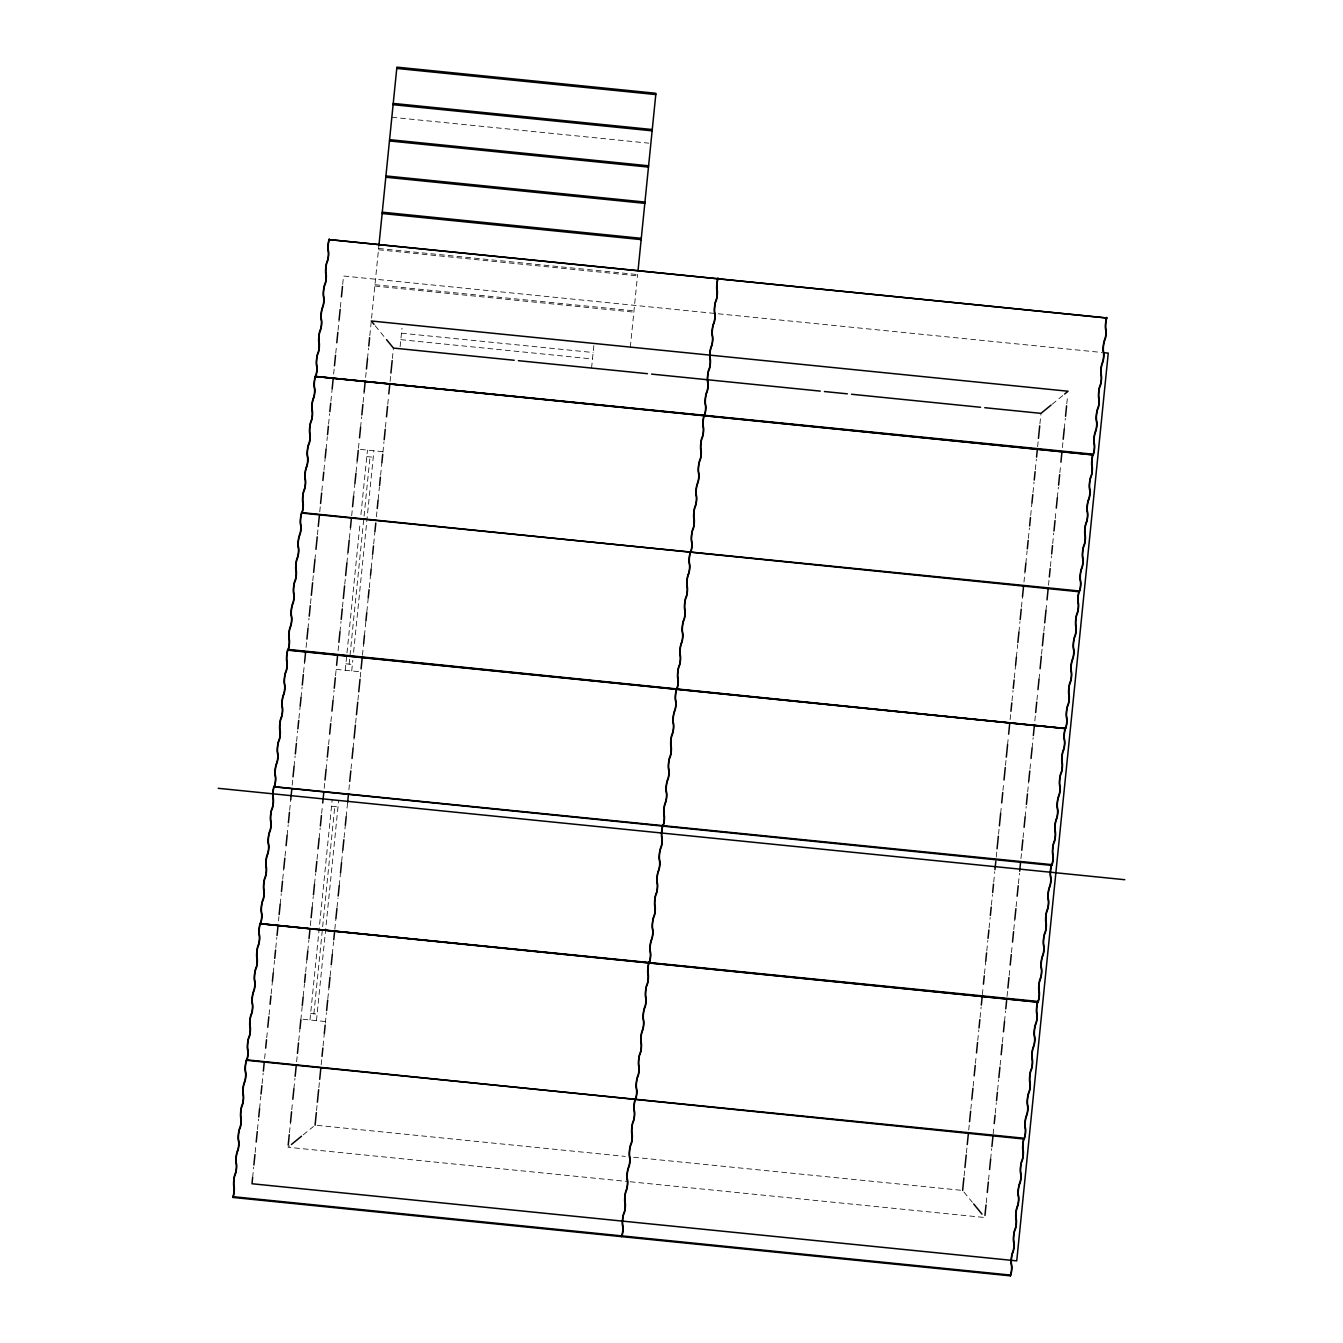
<?xml version="1.0" encoding="UTF-8"?>
<svg xmlns="http://www.w3.org/2000/svg" width="1343" height="1343" viewBox="0 0 1343 1343"><rect width="100%" height="100%" fill="white"/><g stroke="black" fill="none" stroke-linecap="round" stroke-linejoin="round"><path stroke-width="0.75" stroke-dasharray="5 3.75" d="M252.635 1177.492L253.693 1167.067M255.153 1152.462L256.009 1144.118M257.47 1129.497L258.527 1119.072M259.585 1108.63L260.844 1096.123M262.103 1083.6L263.161 1073.158M264.621 1058.553L265.478 1050.209M266.737 1037.686L267.576 1029.342M269.053 1014.737L269.893 1006.377M271.152 993.87L272.411 981.347M273.25 973.004L274.509 960.48M275.785 947.957L276.826 937.515M278.521 920.828L278.941 916.648M280.2 904.124L281.258 893.699M282.718 879.094L283.776 868.652M285.035 856.129L285.874 847.786M287.133 835.262L288.191 824.837M289.668 810.232L290.726 799.79M292.186 785.185L292.824 778.923M294.083 766.4L295.141 755.975M296.602 741.37L297.659 730.928M298.918 718.404L300.194 705.881M301.033 697.537L302.074 687.112M303.552 672.49L304.609 662.065M306.07 647.46L306.708 641.199M307.967 628.675L309.024 618.25M310.502 603.628L311.341 595.285M312.801 580.68L313.439 574.418M314.917 559.813L315.756 551.469M317.435 534.766L318.274 526.422M319.752 511.817L320.389 505.556M321.85 490.95L322.706 482.607M323.965 470.084L325.224 457.56M326.064 449.217L327.323 436.693M328.582 424.17L329.639 413.745M330.898 401.221L332.174 388.698M333.635 374.093L334.273 367.831M335.75 353.226L336.589 344.866M338.05 330.26L339.108 319.835M340.367 307.312L341.206 298.969M342.683 284.363L343.523 276.003L1102.015 352.487M289.467 1132.653L290.524 1122.228M291.784 1109.704L292.623 1101.361M293.882 1088.837L294.94 1078.412M296.618 1061.709L297.458 1053.365M298.717 1040.842L299.993 1028.335M300.832 1019.975L302.175 1006.578M303.216 996.204L304.475 983.731M305.667 971.996L306.926 959.473M307.765 951.129L308.873 940.117M310.351 925.579L310.972 919.351M312.18 907.314L313.272 896.503M314.531 884.047L315.571 873.655M317.032 859.319L317.888 850.807M319.13 838.452L320.188 827.959M321.648 813.422L322.488 805.061M324.183 788.375L324.805 782.113M326.064 769.589L327.121 759.164M328.599 744.559L329.438 736.216M330.915 721.611L331.755 713.267M333.014 700.744L334.071 690.302M335.532 675.697L336.371 667.353M338.067 650.683L338.906 642.323M339.947 631.982L341.004 621.456M342.465 607.053L343.321 598.508M344.765 584.205L345.42 577.641M346.897 563.036L347.904 553.064M349.365 538.509L350.422 528.135M351.681 515.662L352.37 508.779M353.629 496.255L354.821 484.521M356.063 472.048L357.204 460.783M358.463 448.277L359.303 439.916M360.579 427.41L361.62 416.968M363.097 402.363L364.154 391.938M365.615 377.333L366.253 371.071M367.512 358.547L368.57 348.122M369.829 335.599L378.844 246.155M309.981 1019.958L332.191 799.79M345.235 670.291L360.109 522.813M360.931 514.621L367.445 450.123M313.876 1013.814L334.776 806.589M349.13 664.13L370.03 456.922M316.461 1020.613L338.654 800.445M351.715 670.946L352.789 660.32M353.595 652.245L373.908 450.778M316.545 1110.56L317.384 1102.217M318.862 1087.645L319.5 1081.384M321.178 1064.714L321.8 1058.469M323.059 1045.979L324.318 1033.472M325.375 1023.064L326.416 1012.639M327.826 998.688L328.884 988.297M330.126 975.841L331.049 966.809M332.309 954.302L333.568 941.812M334.827 929.306L335.784 919.754M337.043 907.297L337.983 898.064M339.242 885.557L340.4 874.058M341.659 861.602L342.801 850.153M344.06 837.646L345.336 825.139M346.175 816.813L347.719 801.368M348.895 789.734L349.734 781.391M350.993 768.901L351.832 760.558M353.091 748.068L354.149 737.643M355.626 723.071L356.248 716.809M357.926 700.156L358.564 693.895M360.243 677.241L361.082 668.898M362.459 655.233L363.6 643.901M364.44 635.575L365.816 622.01M366.857 611.619L368.116 599.163M369.275 587.646L370.534 575.157M371.256 568.005L372.515 555.532M373.69 543.898L374.949 531.408M376.409 516.82L377.114 509.836M378.172 499.462L379.414 486.989M380.623 475.153L381.882 462.664M382.923 452.238L383.98 441.83M385.441 427.242L386.28 418.915M387.758 404.327L388.597 396M390.074 381.412L390.695 375.167M392.374 358.497L393.432 348.072M400.113 346.679L401.977 328.229M591.575 368.049L594.059 343.455M630.32 347.098L637.656 274.341M964.106 1175.847L964.945 1167.503M966.406 1152.932L967.044 1146.67M968.723 1130.017L969.344 1123.755M970.821 1109.184L971.879 1098.759M973.138 1086.269L973.977 1077.925M975.438 1063.354L976.277 1055.01M977.754 1040.422L978.812 1030.014M980.071 1017.507L981.112 1007.099M982.371 994.592L983.21 986.266M984.469 973.759L985.728 961.269M986.786 950.844L987.844 940.436M989.103 927.929L990.144 917.521M991.403 905.014L992.46 894.606M993.719 882.099L994.76 871.691M996.237 857.103L997.077 848.776M998.554 834.188L999.175 827.943M1000.653 813.354L1001.492 805.028M1002.952 790.439L1003.792 782.113M1005.487 765.443L1006.108 759.181M1007.586 744.61L1008.425 736.266M1010.104 719.613L1010.725 713.351M1011.984 700.861L1013.042 690.436M1014.301 677.946L1015.56 665.44M1016.399 657.113L1017.658 644.606M1018.917 632.117L1019.975 621.691M1021.435 607.103L1022.493 596.695M1023.97 582.107L1025.011 571.698M1025.851 563.355L1027.11 550.865M1028.369 538.358L1029.426 527.95M1030.685 515.443L1031.944 502.954M1033.002 492.528L1034.043 482.12M1035.302 469.614L1036.36 459.205M1037.619 446.699L1038.24 440.454M1039.918 423.784L1040.976 413.359M986.232 1202.908L987.071 1194.565M988.549 1179.96L989.388 1171.616M990.647 1159.093L991.705 1148.651M993.165 1134.046L994.005 1125.703M995.281 1113.179L996.321 1102.754M997.597 1090.231L998.638 1079.806M1000.115 1065.2L1000.955 1056.857M1002.432 1042.235L1003.271 1033.892M1004.53 1021.385L1005.588 1010.943M1007.049 996.338L1007.905 987.995M1009.164 975.471L1010.003 967.128M1011.48 952.523L1012.32 944.179M1013.78 929.574L1014.838 919.132M1016.097 906.626L1016.936 898.266M1018.414 883.66L1019.471 873.235M1020.949 858.63L1021.788 850.287M1023.047 837.763L1023.886 829.42M1025.145 816.897L1026.203 806.471M1027.68 791.85L1028.721 781.425M1029.98 768.901L1030.836 760.558M1032.095 748.034L1033.136 737.609M1034.832 720.922L1035.671 712.562M1036.93 700.056L1037.77 691.695M1039.029 679.189L1039.868 670.845M1041.564 654.142L1042.185 647.88M1043.864 631.193L1044.501 624.931M1045.979 610.326L1046.818 601.983M1048.497 585.296L1049.135 579.034M1050.394 566.511L1051.451 556.069M1052.711 543.562L1053.751 533.121M1055.229 518.516L1056.068 510.172M1057.344 497.649L1058.385 487.224M1059.862 472.618L1060.701 464.275M1062.38 447.572L1063.018 441.31M1064.277 428.803L1065.335 418.361M1066.795 403.756L1067.651 395.413M1052.123 404.26L1063.287 395.144M289.685 1145.881L287.99 1147.258L628.037 1181.555M303.233 1134.818L313.49 1126.441M391.837 117.261L648.787 143.164M378.608 248.472L637.64 274.576M378.491 249.764L637.505 275.869M374.966 284.733L633.98 310.837M374.831 286.025L633.846 312.13M401.473 333.182L593.153 352.521M400.818 339.661L592.498 358.984M360.428 449.418L382.973 451.684M366.79 456.586L373.27 457.241M345.89 663.811L352.37 664.466M336.17 669.368L360.78 671.853M331.536 806.27L338 806.925M310.636 1013.478L317.116 1014.133M302.964 1019.253L325.526 1021.536M317.166 1125.35L625.318 1156.424M633.644 1157.263L960.547 1190.217M630.119 1181.756L984.755 1217.513M375.201 325.761L384.316 336.925M963.938 1192.013L972.315 1202.27"/><path stroke-width="1.5" d="M252.635 1177.492L251.997 1183.754L1016.735 1260.859L1108.26 353.108L1104.097 352.689M253.894 1164.985L254.952 1154.544M256.211 1142.02L257.268 1131.595M258.729 1116.99L259.585 1108.63M261.046 1094.025L261.885 1085.681M263.362 1071.076L264.202 1062.733M265.679 1048.128L266.518 1039.767M267.777 1027.244L268.835 1016.819M270.094 1004.295L270.933 995.952M272.411 981.347L273.25 973.004M274.727 958.382L275.567 950.038M277.044 935.433L277.883 927.09M279.143 914.566L280.2 904.124M281.459 891.618L282.517 881.176M283.776 868.652L284.834 858.227M286.093 845.704L287.133 835.262M288.409 822.739L289.45 812.314M290.726 799.79L291.767 789.365M293.026 776.842L294.083 766.4M295.342 753.876L296.4 743.451M297.877 728.846L298.717 720.486M300.194 705.881L301.033 697.537M302.293 685.014L303.333 674.589M304.609 662.065L305.65 651.624M306.926 639.117L307.967 628.675M309.226 616.152L310.283 605.727M311.341 595.285L312.6 582.761M313.658 572.336L314.917 559.813M315.958 549.371L317.233 536.864M318.274 526.422L319.332 515.997M320.591 503.474L321.648 493.032M322.908 480.509L323.747 472.165M325.224 457.56L326.064 449.217M327.541 434.612L328.38 426.251M329.858 411.646L330.697 403.303M332.174 388.698L333.215 378.256M334.474 365.749L335.532 355.307M336.791 342.784L337.848 332.359M339.108 319.835L340.165 309.394M341.424 296.87L342.482 286.445M288.208 1145.176L289.249 1134.751M290.524 1122.228L291.565 1111.786M292.824 1099.279L293.882 1088.837M295.141 1076.314L296.199 1065.889M297.458 1053.365L298.515 1042.94M299.993 1028.335L300.832 1019.975M302.293 1005.37L303.132 997.026M304.609 982.421L305.449 974.078M306.926 959.473L307.765 951.129M309.024 938.606L309.88 930.263M311.14 917.739L312.18 907.314M313.456 894.791L314.497 884.365M315.756 871.842L316.814 861.4M318.073 848.894L319.13 838.452M320.389 825.928L321.447 815.503M322.706 802.98L323.764 792.555M325.023 780.031L326.064 769.589M327.339 757.083L328.38 746.641M329.639 734.134L330.697 723.692M331.956 711.169L333.014 700.744M334.273 688.22L335.33 677.795M336.589 665.272L337.647 654.83M338.906 642.323L339.964 631.881M341.223 619.358L342.264 608.933M343.321 598.508L344.58 585.984M345.638 575.543L346.897 563.036M347.955 552.594L349.214 540.071M350.473 527.564L351.312 519.204M352.571 506.697L353.629 496.255M354.888 483.732L355.945 473.307M357.204 460.783L358.262 450.358M359.521 437.835L360.579 427.41M361.838 414.886L362.879 404.444M364.154 391.938L365.195 381.496M366.471 368.972L367.512 358.547M368.771 346.024L369.61 337.681M378.894 245.735L396.89 67.15L655.921 93.271L638.076 270.178M315.085 1125.132L316.344 1112.642M317.384 1102.217L318.644 1089.727M319.701 1079.302L320.759 1068.894M322.018 1056.387L322.857 1048.06M324.318 1033.472L325.157 1025.145M326.634 1010.557L327.675 1000.132M328.951 987.642L329.992 977.217M331.251 964.727L332.309 954.302M333.769 939.731L334.608 931.387M335.868 918.897L336.925 908.472M338.184 895.982L339.242 885.557M340.501 873.068L341.542 862.642M342.801 850.153L343.858 839.728M345.336 825.139L346.175 816.813M347.636 802.224L348.475 793.898M349.734 781.391L350.792 770.983M352.051 758.476L353.091 748.068M354.149 737.643L355.408 725.153M356.466 714.728L357.725 702.238M358.766 691.813L360.025 679.323M361.082 668.898L362.123 658.49M363.6 643.901L364.44 635.575M365.917 620.986L366.757 612.66M368.217 598.071L369.056 589.728M370.534 575.157L371.155 568.912M372.632 554.323L373.472 545.98M374.949 531.408L375.788 523.065M377.249 508.493L378.088 500.15M379.565 485.578L380.405 477.235M381.882 462.664L382.721 454.32M384.182 439.749L385.24 429.324M386.499 416.817L387.539 406.409M388.798 393.902L389.856 383.494M390.914 373.069L392.173 360.579M962.629 1190.418L963.888 1177.929M964.945 1167.503L966.205 1155.014M967.245 1144.589L968.303 1134.18M969.562 1121.674L970.62 1111.265M971.879 1098.759L972.92 1088.35M974.179 1075.844L975.236 1065.435M976.495 1052.929L977.536 1042.521M979.013 1027.932L979.853 1019.589M981.33 1005.017L982.169 996.674M983.429 984.184L984.268 975.841M985.728 961.269L986.568 952.926M988.045 938.354L988.884 930.011M990.362 915.439L991.201 907.096M992.662 892.524L993.501 884.181M994.978 869.609L995.818 861.266M997.077 848.776L998.336 836.269M999.393 825.861L1000.653 813.354M1001.693 802.929L1002.751 792.521M1004.01 780.014L1005.269 767.524M1006.327 757.099L1007.586 744.61M1008.627 734.185L1009.684 723.776M1010.943 711.27L1011.783 702.943M1013.243 688.355L1014.099 680.028M1015.56 665.44L1016.399 657.113M1017.876 642.525L1018.917 632.117M1020.176 619.61L1021.234 609.202M1022.493 596.695L1023.551 586.27M1025.011 571.698L1025.851 563.355M1027.328 548.783L1028.167 540.44M1029.628 525.868L1030.467 517.525M1031.944 502.954L1032.784 494.61M1034.261 480.039L1035.1 471.695M1036.561 457.107L1037.4 448.78M1038.458 438.372L1039.717 425.865M984.973 1215.432L986.014 1204.99M987.273 1192.466L988.33 1182.041M989.59 1169.518L990.647 1159.093M991.906 1146.569L992.964 1136.144M994.223 1123.621L995.062 1115.278M996.54 1100.672L997.379 1092.312M998.856 1077.707L999.897 1067.282M1001.173 1054.759L1002.214 1044.334M1003.473 1031.81L1004.53 1021.385M1005.789 1008.862L1006.629 1000.518M1007.905 987.995L1008.946 977.553M1010.205 965.046L1011.262 954.604M1012.521 942.081L1013.579 931.656M1014.838 919.132L1015.896 908.707M1017.155 896.184L1018.212 885.759M1019.673 871.154L1020.512 862.794M1021.788 850.287L1022.829 839.845M1024.105 827.322L1025.145 816.897M1026.405 804.373L1027.462 793.948M1028.721 781.425L1029.779 771M1031.038 758.476L1032.095 748.034M1033.355 735.528L1034.412 725.086M1035.671 712.562L1036.712 702.137M1037.988 689.614L1039.029 679.189M1040.086 668.747L1041.345 656.223M1042.403 645.798L1043.662 633.275M1044.72 622.85L1045.979 610.326M1047.02 599.901L1048.077 589.459M1049.336 576.936L1050.176 568.593M1051.653 553.987L1052.492 545.644M1053.97 531.039L1055.027 520.614M1056.286 508.09L1057.344 497.649M1058.603 485.142L1059.644 474.7M1060.92 462.177L1061.96 451.752M1063.22 439.228L1064.277 428.803M1065.536 416.28L1066.594 405.838M329.136 238.953L328.985 239.407A7.504 1.326 -84.2 0 0 328.028 251.023L328.296 252.182A4.885 0.873 -84.2 0 1 327.474 260.341L326.97 261.432A7.504 1.326 -84.2 0 0 325.711 273.938L325.98 275.097A4.885 0.873 -84.2 0 1 325.157 283.255L324.67 284.347A7.504 1.326 -84.2 0 0 323.411 296.87L323.68 298.028A4.885 0.873 -84.2 0 1 322.857 306.187L322.354 307.278A7.504 1.326 -84.2 0 0 321.095 319.785L321.363 320.943A4.885 0.873 -84.2 0 1 320.541 329.102L320.037 330.193A7.504 1.326 -84.2 0 0 318.778 342.717L319.046 343.875A4.885 0.873 -84.2 0 1 318.224 352.034L317.737 353.125A7.504 1.326 -84.2 0 0 316.478 365.632L316.747 366.79A4.885 0.873 -84.2 0 1 315.924 374.949L315.689 376.594L1093.202 454.992A6.195 1.091 -84.2 0 0 1094.461 449.334A6.195 1.091 -84.2 0 0 1094.36 443.526A6.195 1.091 -84.2 0 1 1094.243 437.734A6.195 1.091 -84.2 0 1 1095.519 432.077A6.195 1.091 -84.2 0 0 1096.778 426.402A6.195 1.091 -84.2 0 0 1096.677 420.611A6.195 1.091 -84.2 0 1 1096.56 414.802A6.195 1.091 -84.2 0 1 1097.819 409.145A6.195 1.091 -84.2 0 0 1099.094 403.488A6.195 1.091 -84.2 0 0 1098.977 397.679A6.195 1.091 -84.2 0 1 1098.876 391.887A6.195 1.091 -84.2 0 1 1100.135 386.23A6.195 1.091 -84.2 0 0 1101.394 380.556A6.195 1.091 -84.2 0 0 1101.294 374.764A6.195 1.091 -84.2 0 1 1101.176 368.956A6.195 1.091 -84.2 0 1 1102.452 363.298A6.195 1.091 -84.2 0 0 1103.711 357.641A6.195 1.091 -84.2 0 0 1103.61 351.832A6.195 1.091 -84.2 0 1 1103.493 346.041A6.195 1.091 -84.2 0 1 1104.752 340.383A6.195 1.091 -84.2 0 0 1106.028 334.709A6.195 1.091 -84.2 0 0 1105.91 328.917A6.195 1.091 -84.2 0 1 1105.742 323.73A6.195 1.091 -84.2 0 1 1106.817 317.989L329.304 239.608A6.195 1.091 -84.2 0 0 328.229 245.333A6.195 1.091 -84.2 0 0 328.397 250.52A6.195 1.091 -84.2 0 1 328.515 256.328A6.195 1.091 -84.2 0 1 327.239 261.986A6.195 1.091 -84.2 0 0 325.98 267.643A6.195 1.091 -84.2 0 0 326.08 273.452A6.195 1.091 -84.2 0 1 326.198 279.243A6.195 1.091 -84.2 0 1 324.939 284.901A6.195 1.091 -84.2 0 0 323.663 290.575A6.195 1.091 -84.2 0 0 323.781 296.367A6.195 1.091 -84.2 0 1 323.881 302.175A6.195 1.091 -84.2 0 1 322.622 307.832A6.195 1.091 -84.2 0 0 321.363 313.49A6.195 1.091 -84.2 0 0 321.464 319.298A6.195 1.091 -84.2 0 1 321.581 325.09A6.195 1.091 -84.2 0 1 320.305 330.747A6.195 1.091 -84.2 0 0 319.046 336.421A6.195 1.091 -84.2 0 0 319.147 342.213A6.195 1.091 -84.2 0 1 319.265 348.022A6.195 1.091 -84.2 0 1 318.006 353.679A6.195 1.091 -84.2 0 0 316.73 359.336A6.195 1.091 -84.2 0 0 316.847 365.145A6.195 1.091 -84.2 0 1 316.948 370.937A6.195 1.091 -84.2 0 1 315.689 376.594M315.353 375.771L315.202 376.225A7.504 1.326 -84.2 0 0 314.228 387.825L314.497 388.983A4.885 0.873 -84.2 0 1 313.674 397.142L313.188 398.233A7.504 1.326 -84.2 0 0 311.929 410.757L312.197 411.915A4.885 0.873 -84.2 0 1 311.375 420.074L310.871 421.165A7.504 1.326 -84.2 0 0 309.612 433.671L309.88 434.83A4.885 0.873 -84.2 0 1 309.058 442.989L308.554 444.08A7.504 1.326 -84.2 0 0 307.295 456.603L307.564 457.762A4.885 0.873 -84.2 0 1 306.741 465.92L306.254 467.011A7.504 1.326 -84.2 0 0 304.995 479.518L305.264 480.676A4.885 0.873 -84.2 0 1 304.441 488.835L303.938 489.926A7.504 1.326 -84.2 0 0 302.679 502.45L302.947 503.608A4.885 0.873 -84.2 0 1 302.125 511.767L301.89 513.412A6.195 1.091 -84.2 0 0 303.165 507.755A6.195 1.091 -84.2 0 0 303.048 501.946A6.195 1.091 -84.2 0 1 302.93 496.155A6.195 1.091 -84.2 0 1 304.206 490.48A6.195 1.091 -84.2 0 0 305.465 484.823A6.195 1.091 -84.2 0 0 305.365 479.031A6.195 1.091 -84.2 0 1 305.247 473.223A6.195 1.091 -84.2 0 1 306.523 467.565A6.195 1.091 -84.2 0 0 307.782 461.908A6.195 1.091 -84.2 0 0 307.665 456.1A6.195 1.091 -84.2 0 1 307.564 450.308A6.195 1.091 -84.2 0 1 308.823 444.634A6.195 1.091 -84.2 0 0 310.099 438.976A6.195 1.091 -84.2 0 0 309.981 433.185A6.195 1.091 -84.2 0 1 309.88 427.376A6.195 1.091 -84.2 0 1 311.14 421.719A6.195 1.091 -84.2 0 0 312.399 416.061A6.195 1.091 -84.2 0 0 312.298 410.253A6.195 1.091 -84.2 0 1 312.18 404.461A6.195 1.091 -84.2 0 1 313.456 398.787A6.195 1.091 -84.2 0 0 314.715 393.13A6.195 1.091 -84.2 0 0 314.598 387.338A6.195 1.091 -84.2 0 1 314.447 382.151A6.195 1.091 -84.2 0 1 315.504 376.409L1093.051 454.186L1093.437 453.346A4.885 0.873 -84.2 0 0 1094.26 445.188L1093.991 444.029A7.504 1.326 -84.2 0 1 1095.25 431.506L1095.754 430.415A4.885 0.873 -84.2 0 0 1096.576 422.273L1096.291 421.098A7.504 1.326 -84.2 0 1 1097.567 408.591L1098.054 407.5A4.885 0.873 -84.2 0 0 1098.876 399.341L1098.608 398.183A7.504 1.326 -84.2 0 1 1099.867 385.659L1100.37 384.568A4.885 0.873 -84.2 0 0 1101.193 376.426L1100.924 375.251A7.504 1.326 -84.2 0 1 1102.183 362.744L1102.687 361.653A4.885 0.873 -84.2 0 0 1103.51 353.494L1103.224 352.336A7.504 1.326 -84.2 0 1 1104.5 339.813L1104.987 338.721A4.885 0.873 -84.2 0 0 1105.809 330.579L1105.541 329.404A7.504 1.326 -84.2 0 1 1106.514 317.804L1106.649 317.351M301.554 512.573L1079.403 591.81A6.195 1.091 -84.2 0 0 1080.679 586.136A6.195 1.091 -84.2 0 0 1080.561 580.344A6.195 1.091 -84.2 0 1 1080.46 574.535A6.195 1.091 -84.2 0 1 1081.719 568.878A6.195 1.091 -84.2 0 0 1082.978 563.221A6.195 1.091 -84.2 0 0 1082.878 557.412A6.195 1.091 -84.2 0 1 1082.76 551.62A6.195 1.091 -84.2 0 1 1084.036 545.963A6.195 1.091 -84.2 0 0 1085.295 540.289A6.195 1.091 -84.2 0 0 1085.194 534.497A6.195 1.091 -84.2 0 1 1085.077 528.689A6.195 1.091 -84.2 0 1 1086.336 523.031A6.195 1.091 -84.2 0 0 1087.612 517.374A6.195 1.091 -84.2 0 0 1087.494 511.565A6.195 1.091 -84.2 0 1 1087.394 505.774A6.195 1.091 -84.2 0 1 1088.653 500.116A6.195 1.091 -84.2 0 0 1089.912 494.442A6.195 1.091 -84.2 0 0 1089.811 488.651A6.195 1.091 -84.2 0 1 1089.693 482.842A6.195 1.091 -84.2 0 1 1090.969 477.185A6.195 1.091 -84.2 0 0 1092.228 471.527A6.195 1.091 -84.2 0 0 1092.128 465.719A6.195 1.091 -84.2 0 1 1091.96 460.531A6.195 1.091 -84.2 0 1 1093.034 454.807L1092.715 454.606A7.504 1.326 -84.2 0 0 1091.741 466.222L1092.027 467.381A4.885 0.873 -84.2 0 1 1091.204 475.54L1090.701 476.631A7.504 1.326 -84.2 0 0 1089.442 489.137L1089.71 490.313A4.885 0.873 -84.2 0 1 1088.888 498.454L1088.384 499.546A7.504 1.326 -84.2 0 0 1087.125 512.069L1087.394 513.227A4.885 0.873 -84.2 0 1 1086.571 521.386L1086.084 522.477A7.504 1.326 -84.2 0 0 1084.808 534.984L1085.094 536.159A4.885 0.873 -84.2 0 1 1084.271 544.301L1083.767 545.392A7.504 1.326 -84.2 0 0 1082.508 557.916L1082.777 559.074A4.885 0.873 -84.2 0 1 1081.954 567.233L1081.451 568.324A7.504 1.326 -84.2 0 0 1080.192 580.831L1080.46 582.006A4.885 0.873 -84.2 0 1 1079.638 590.148L1079.252 590.987L301.403 513.026A7.504 1.326 -84.2 0 0 300.446 524.643L300.714 525.801A4.885 0.873 -84.2 0 1 299.892 533.96L299.388 535.051A7.504 1.326 -84.2 0 0 298.129 547.558L298.398 548.716A4.885 0.873 -84.2 0 1 297.575 556.875L297.072 557.966A7.504 1.326 -84.2 0 0 295.813 570.49L296.081 571.648A4.885 0.873 -84.2 0 1 295.259 579.807L294.772 580.898A7.504 1.326 -84.2 0 0 293.513 593.405L293.781 594.563A4.885 0.873 -84.2 0 1 292.959 602.722L292.455 603.813A7.504 1.326 -84.2 0 0 291.196 616.336L291.465 617.495A4.885 0.873 -84.2 0 1 290.642 625.653L290.138 626.745A7.504 1.326 -84.2 0 0 288.879 639.251L289.148 640.41A4.885 0.873 -84.2 0 1 288.325 648.568L288.107 650.213L1065.62 728.611A6.195 1.091 -84.2 0 0 1066.879 722.954A6.195 1.091 -84.2 0 0 1066.778 717.145A6.195 1.091 -84.2 0 1 1066.661 711.354A6.195 1.091 -84.2 0 1 1067.92 705.696A6.195 1.091 -84.2 0 0 1069.196 700.022A6.195 1.091 -84.2 0 0 1069.078 694.23A6.195 1.091 -84.2 0 1 1068.978 688.422A6.195 1.091 -84.2 0 1 1070.237 682.764A6.195 1.091 -84.2 0 0 1071.496 677.107A6.195 1.091 -84.2 0 0 1071.395 671.299A6.195 1.091 -84.2 0 1 1071.278 665.507A6.195 1.091 -84.2 0 1 1072.553 659.849A6.195 1.091 -84.2 0 0 1073.812 654.175A6.195 1.091 -84.2 0 0 1073.712 648.384A6.195 1.091 -84.2 0 1 1073.594 642.575A6.195 1.091 -84.2 0 1 1074.853 636.918A6.195 1.091 -84.2 0 0 1076.129 631.26A6.195 1.091 -84.2 0 0 1076.012 625.452A6.195 1.091 -84.2 0 1 1075.911 619.66A6.195 1.091 -84.2 0 1 1077.17 614.003A6.195 1.091 -84.2 0 0 1078.429 608.329A6.195 1.091 -84.2 0 0 1078.328 602.537A6.195 1.091 -84.2 0 1 1078.16 597.35A6.195 1.091 -84.2 0 1 1079.235 591.608L1078.916 591.424A7.504 1.326 -84.2 0 0 1077.959 603.024L1078.228 604.199A4.885 0.873 -84.2 0 1 1077.405 612.341L1076.901 613.432A7.504 1.326 -84.2 0 0 1075.642 625.956L1075.911 627.114A4.885 0.873 -84.2 0 1 1075.088 635.273L1074.601 636.364A7.504 1.326 -84.2 0 0 1073.326 648.87L1073.611 650.046A4.885 0.873 -84.2 0 1 1072.788 658.188L1072.285 659.279A7.504 1.326 -84.2 0 0 1071.026 671.802L1071.294 672.961A4.885 0.873 -84.2 0 1 1070.472 681.119L1069.968 682.21A7.504 1.326 -84.2 0 0 1068.709 694.717L1068.978 695.892A4.885 0.873 -84.2 0 1 1068.155 704.034L1067.668 705.125A7.504 1.326 -84.2 0 0 1066.392 717.649L1066.678 718.807A4.885 0.873 -84.2 0 1 1065.855 726.966L1065.133 728.225A7.504 1.326 -84.2 0 0 1064.16 739.842L1064.428 741A4.885 0.873 -84.2 0 1 1063.606 749.159L1063.119 750.25A7.504 1.326 -84.2 0 0 1061.843 762.757L1062.128 763.932A4.885 0.873 -84.2 0 1 1061.306 772.074L1060.802 773.165A7.504 1.326 -84.2 0 0 1059.543 785.689L1059.812 786.847A4.885 0.873 -84.2 0 1 1058.989 795.006L1058.485 796.097A7.504 1.326 -84.2 0 0 1057.226 808.604L1057.495 809.779A4.885 0.873 -84.2 0 1 1056.672 817.921L1056.186 819.012A7.504 1.326 -84.2 0 0 1054.91 831.535L1055.195 832.694A4.885 0.873 -84.2 0 1 1054.373 840.852L1053.869 841.943A7.504 1.326 -84.2 0 0 1052.61 854.45L1052.878 855.625A4.885 0.873 -84.2 0 1 1052.056 863.767L1051.821 865.429L274.123 786.847L274.543 785.386A4.885 0.873 -84.2 0 0 275.365 777.228L275.097 776.069A7.504 1.326 -84.2 0 1 276.356 763.546L276.843 762.455A4.885 0.873 -84.2 0 0 277.665 754.296L277.397 753.138A7.504 1.326 -84.2 0 1 278.656 740.631L279.159 739.54A4.885 0.873 -84.2 0 0 279.982 731.381L279.713 730.223A7.504 1.326 -84.2 0 1 280.972 717.699L281.476 716.608A4.885 0.873 -84.2 0 0 282.299 708.449L282.03 707.291A7.504 1.326 -84.2 0 1 283.289 694.784L283.776 693.693A4.885 0.873 -84.2 0 0 284.598 685.534L284.33 684.376A7.504 1.326 -84.2 0 1 285.589 671.853L286.093 670.761A4.885 0.873 -84.2 0 0 286.915 662.603L286.647 661.444A7.504 1.326 -84.2 0 1 287.603 649.844L1065.62 728.611M1051.67 864.607L273.821 786.645A7.504 1.326 -84.2 0 0 272.847 798.262L273.116 799.421A4.885 0.873 -84.2 0 1 272.293 807.579L271.806 808.671A7.504 1.326 -84.2 0 0 270.547 821.177L270.816 822.336A4.885 0.873 -84.2 0 1 269.993 830.494L269.49 831.586A7.504 1.326 -84.2 0 0 268.231 844.109L268.499 845.267A4.885 0.873 -84.2 0 1 267.677 853.426L267.173 854.517A7.504 1.326 -84.2 0 0 265.914 867.024L266.183 868.182A4.885 0.873 -84.2 0 1 265.36 876.341L264.873 877.432A7.504 1.326 -84.2 0 0 263.614 889.956L263.883 891.114A4.885 0.873 -84.2 0 1 263.06 899.273L262.557 900.364A7.504 1.326 -84.2 0 0 261.297 912.871L261.566 914.029A4.885 0.873 -84.2 0 1 260.743 922.188L260.508 923.833L1038.021 1002.231A6.195 1.091 -84.2 0 0 1039.297 996.573A6.195 1.091 -84.2 0 0 1039.18 990.765A6.195 1.091 -84.2 0 1 1039.079 984.973A6.195 1.091 -84.2 0 1 1040.338 979.316A6.195 1.091 -84.2 0 0 1041.597 973.641A6.195 1.091 -84.2 0 0 1041.496 967.85A6.195 1.091 -84.2 0 1 1041.379 962.041A6.195 1.091 -84.2 0 1 1042.655 956.384A6.195 1.091 -84.2 0 0 1043.914 950.726A6.195 1.091 -84.2 0 0 1043.813 944.918A6.195 1.091 -84.2 0 1 1043.696 939.126A6.195 1.091 -84.2 0 1 1044.955 933.469A6.195 1.091 -84.2 0 0 1046.231 927.795A6.195 1.091 -84.2 0 0 1046.113 922.003A6.195 1.091 -84.2 0 1 1046.012 916.195A6.195 1.091 -84.2 0 1 1047.271 910.537A6.195 1.091 -84.2 0 0 1048.53 904.88A6.195 1.091 -84.2 0 0 1048.43 899.071A6.195 1.091 -84.2 0 1 1048.312 893.28A6.195 1.091 -84.2 0 1 1049.588 887.622A6.195 1.091 -84.2 0 0 1050.847 881.948A6.195 1.091 -84.2 0 0 1050.746 876.156A6.195 1.091 -84.2 0 1 1050.579 870.969A6.195 1.091 -84.2 0 1 1051.653 865.228L1051.334 865.043A7.504 1.326 -84.2 0 0 1050.36 876.643L1050.646 877.818A4.885 0.873 -84.2 0 1 1049.823 885.96L1049.319 887.051A7.504 1.326 -84.2 0 0 1048.06 899.575L1048.329 900.733A4.885 0.873 -84.2 0 1 1047.506 908.892L1047.003 909.983A7.504 1.326 -84.2 0 0 1045.744 922.49L1046.012 923.665A4.885 0.873 -84.2 0 1 1045.19 931.807L1044.703 932.898A7.504 1.326 -84.2 0 0 1043.427 945.422L1043.712 946.58A4.885 0.873 -84.2 0 1 1042.89 954.739L1042.386 955.83A7.504 1.326 -84.2 0 0 1041.127 968.337L1041.396 969.512A4.885 0.873 -84.2 0 1 1040.573 977.654L1040.07 978.745A7.504 1.326 -84.2 0 0 1038.81 991.268L1039.079 992.427A4.885 0.873 -84.2 0 1 1038.257 1000.585L1038.021 1002.231M260.173 923.01L260.022 923.464A7.504 1.326 -84.2 0 0 259.065 935.064L259.333 936.222A4.885 0.873 -84.2 0 1 258.511 944.381L258.007 945.472A7.504 1.326 -84.2 0 0 256.748 957.995L257.017 959.154A4.885 0.873 -84.2 0 1 256.194 967.313L255.69 968.404A7.504 1.326 -84.2 0 0 254.431 980.91L254.7 982.069A4.885 0.873 -84.2 0 1 253.877 990.227L253.391 991.319A7.504 1.326 -84.2 0 0 252.131 1003.842L252.4 1005A4.885 0.873 -84.2 0 1 251.577 1013.159L251.074 1014.25A7.504 1.326 -84.2 0 0 249.815 1026.757L250.083 1027.915A4.885 0.873 -84.2 0 1 249.261 1036.074L248.757 1037.165A7.504 1.326 -84.2 0 0 247.498 1049.689L247.767 1050.847A4.885 0.873 -84.2 0 1 246.944 1059.006L246.726 1060.651A6.195 1.091 -84.2 0 0 247.985 1054.994A6.195 1.091 -84.2 0 0 247.867 1049.185A6.195 1.091 -84.2 0 1 247.767 1043.393A6.195 1.091 -84.2 0 1 249.026 1037.719A6.195 1.091 -84.2 0 0 250.302 1032.062A6.195 1.091 -84.2 0 0 250.184 1026.27A6.195 1.091 -84.2 0 1 250.067 1020.462A6.195 1.091 -84.2 0 1 251.342 1014.804A6.195 1.091 -84.2 0 0 252.602 1009.147A6.195 1.091 -84.2 0 0 252.501 1003.339A6.195 1.091 -84.2 0 1 252.383 997.547A6.195 1.091 -84.2 0 1 253.659 991.873A6.195 1.091 -84.2 0 0 254.918 986.215A6.195 1.091 -84.2 0 0 254.801 980.424A6.195 1.091 -84.2 0 1 254.7 974.615A6.195 1.091 -84.2 0 1 255.959 968.958A6.195 1.091 -84.2 0 0 257.235 963.3A6.195 1.091 -84.2 0 0 257.117 957.492A6.195 1.091 -84.2 0 1 257.017 951.7A6.195 1.091 -84.2 0 1 258.276 946.026A6.195 1.091 -84.2 0 0 259.535 940.369A6.195 1.091 -84.2 0 0 259.434 934.577A6.195 1.091 -84.2 0 1 259.266 929.39A6.195 1.091 -84.2 0 1 260.341 923.648L1037.87 1001.425M246.373 1059.812L1024.239 1139.049A6.195 1.091 -84.2 0 0 1025.498 1133.374A6.195 1.091 -84.2 0 0 1025.38 1127.583A6.195 1.091 -84.2 0 1 1025.28 1121.774A6.195 1.091 -84.2 0 1 1026.539 1116.117A6.195 1.091 -84.2 0 0 1027.815 1110.46A6.195 1.091 -84.2 0 0 1027.697 1104.651A6.195 1.091 -84.2 0 1 1027.596 1098.859A6.195 1.091 -84.2 0 1 1028.856 1093.202A6.195 1.091 -84.2 0 0 1030.115 1087.528A6.195 1.091 -84.2 0 0 1030.014 1081.736A6.195 1.091 -84.2 0 1 1029.896 1075.928A6.195 1.091 -84.2 0 1 1031.172 1070.27A6.195 1.091 -84.2 0 0 1032.431 1064.613A6.195 1.091 -84.2 0 0 1032.331 1058.804A6.195 1.091 -84.2 0 1 1032.213 1053.013A6.195 1.091 -84.2 0 1 1033.472 1047.355A6.195 1.091 -84.2 0 0 1034.748 1041.681A6.195 1.091 -84.2 0 0 1034.63 1035.889A6.195 1.091 -84.2 0 1 1034.53 1030.081A6.195 1.091 -84.2 0 1 1035.789 1024.424A6.195 1.091 -84.2 0 0 1037.048 1018.766A6.195 1.091 -84.2 0 0 1036.947 1012.958A6.195 1.091 -84.2 0 1 1036.779 1007.77A6.195 1.091 -84.2 0 1 1037.854 1002.046L1037.535 1001.844A7.504 1.326 -84.2 0 0 1036.578 1013.461L1036.846 1014.62A4.885 0.873 -84.2 0 1 1036.024 1022.778L1035.52 1023.87A7.504 1.326 -84.2 0 0 1034.261 1036.376L1034.53 1037.551A4.885 0.873 -84.2 0 1 1033.707 1045.693L1033.22 1046.785A7.504 1.326 -84.2 0 0 1031.944 1059.308L1032.23 1060.466A4.885 0.873 -84.2 0 1 1031.407 1068.625L1030.904 1069.716A7.504 1.326 -84.2 0 0 1029.645 1082.223L1029.913 1083.398A4.885 0.873 -84.2 0 1 1029.091 1091.54L1028.587 1092.631A7.504 1.326 -84.2 0 0 1027.328 1105.155L1027.596 1106.313A4.885 0.873 -84.2 0 1 1026.774 1114.472L1026.287 1115.563A7.504 1.326 -84.2 0 0 1025.011 1128.07L1025.297 1129.245A4.885 0.873 -84.2 0 1 1024.474 1137.387L1024.088 1138.226L246.222 1060.265A7.504 1.326 -84.2 0 0 245.265 1071.882L245.534 1073.04A4.885 0.873 -84.2 0 1 244.711 1081.199L244.208 1082.29A7.504 1.326 -84.2 0 0 242.949 1094.797L243.217 1095.955A4.885 0.873 -84.2 0 1 242.395 1104.114L241.908 1105.205A7.504 1.326 -84.2 0 0 240.649 1117.729L240.917 1118.887A4.885 0.873 -84.2 0 1 240.095 1127.046L239.591 1128.137A7.504 1.326 -84.2 0 0 238.332 1140.643L238.601 1141.802A4.885 0.873 -84.2 0 1 237.778 1149.961L237.275 1151.052A7.504 1.326 -84.2 0 0 236.015 1163.575L236.284 1164.734A4.885 0.873 -84.2 0 1 235.461 1172.892L234.975 1173.983A7.504 1.326 -84.2 0 0 233.716 1186.49L233.984 1187.648A4.885 0.873 -84.2 0 1 233.162 1195.807L232.927 1197.452L1010.44 1275.85A6.195 1.091 -84.2 0 0 1011.699 1270.193A6.195 1.091 -84.2 0 0 1011.598 1264.384A6.195 1.091 -84.2 0 1 1011.48 1258.592A6.195 1.091 -84.2 0 1 1012.756 1252.935A6.195 1.091 -84.2 0 0 1014.015 1247.261A6.195 1.091 -84.2 0 0 1013.915 1241.469A6.195 1.091 -84.2 0 1 1013.797 1235.661A6.195 1.091 -84.2 0 1 1015.056 1230.003A6.195 1.091 -84.2 0 0 1016.332 1224.346A6.195 1.091 -84.2 0 0 1016.215 1218.537A6.195 1.091 -84.2 0 1 1016.114 1212.746A6.195 1.091 -84.2 0 1 1017.373 1207.088A6.195 1.091 -84.2 0 0 1018.632 1201.414A6.195 1.091 -84.2 0 0 1018.531 1195.623A6.195 1.091 -84.2 0 1 1018.414 1189.814A6.195 1.091 -84.2 0 1 1019.69 1184.157A6.195 1.091 -84.2 0 0 1020.949 1178.499A6.195 1.091 -84.2 0 0 1020.848 1172.691A6.195 1.091 -84.2 0 1 1020.73 1166.899A6.195 1.091 -84.2 0 1 1021.989 1161.242A6.195 1.091 -84.2 0 0 1023.265 1155.568A6.195 1.091 -84.2 0 0 1023.148 1149.776A6.195 1.091 -84.2 0 1 1022.98 1144.589A6.195 1.091 -84.2 0 1 1024.054 1138.847L1023.735 1138.663A7.504 1.326 -84.2 0 0 1022.778 1150.263L1023.047 1151.438A4.885 0.873 -84.2 0 1 1022.224 1159.58L1021.738 1160.671A7.504 1.326 -84.2 0 0 1020.462 1173.194L1020.747 1174.353A4.885 0.873 -84.2 0 1 1019.925 1182.511L1019.421 1183.603A7.504 1.326 -84.2 0 0 1018.162 1196.109L1018.43 1197.284A4.885 0.873 -84.2 0 1 1017.608 1205.426L1017.104 1206.518A7.504 1.326 -84.2 0 0 1015.845 1219.041L1016.114 1220.199A4.885 0.873 -84.2 0 1 1015.291 1228.358L1014.804 1229.449A7.504 1.326 -84.2 0 0 1013.529 1241.956L1013.814 1243.131A4.885 0.873 -84.2 0 1 1012.991 1251.273L1012.488 1252.364A7.504 1.326 -84.2 0 0 1011.229 1264.888L1011.497 1266.046A4.885 0.873 -84.2 0 1 1010.675 1274.205L1010.44 1275.85M1051.133 405.066L1040.976 413.359L984.755 407.701M1064.68 394.003L1068.071 391.233L371.306 320.994L374.059 324.368M291.381 1144.505L301.537 1136.195M396.773 68.443L655.787 94.564M393.23 103.411L652.262 129.532M393.113 104.704L652.127 130.825M389.588 139.672L648.602 165.793M389.453 140.965L648.468 167.086M385.928 175.933L644.942 202.054M385.794 177.226L644.808 203.347M382.268 212.194L641.283 238.315M382.134 213.503L641.165 239.608M329.304 239.608L1106.817 317.989M514.184 360.26L393.432 348.072L386.515 339.611M518.364 360.679L647.444 373.69M651.607 374.109L820.271 391.115M824.434 391.535L847.332 393.835M851.496 394.254L980.591 407.282M315.504 376.409L1093.034 454.807M287.755 649.391L1065.435 728.426A6.195 1.091 -84.2 0 0 1064.361 734.151A6.195 1.091 -84.2 0 0 1064.529 739.338A6.195 1.091 -84.2 0 1 1064.646 745.147A6.195 1.091 -84.2 0 1 1063.371 750.804A6.195 1.091 -84.2 0 0 1062.112 756.462A6.195 1.091 -84.2 0 0 1062.229 762.27A6.195 1.091 -84.2 0 1 1062.33 768.062A6.195 1.091 -84.2 0 1 1061.071 773.736A6.195 1.091 -84.2 0 0 1059.795 779.393A6.195 1.091 -84.2 0 0 1059.912 785.185A6.195 1.091 -84.2 0 1 1060.013 790.993A6.195 1.091 -84.2 0 1 1058.754 796.651A6.195 1.091 -84.2 0 0 1057.495 802.308A6.195 1.091 -84.2 0 0 1057.596 808.117A6.195 1.091 -84.2 0 1 1057.713 813.908A6.195 1.091 -84.2 0 1 1056.437 819.583A6.195 1.091 -84.2 0 0 1055.178 825.24A6.195 1.091 -84.2 0 0 1055.296 831.032A6.195 1.091 -84.2 0 1 1055.397 836.84A6.195 1.091 -84.2 0 1 1054.137 842.497A6.195 1.091 -84.2 0 0 1052.862 848.155A6.195 1.091 -84.2 0 0 1052.979 853.963A6.195 1.091 -84.2 0 1 1053.08 859.755A6.195 1.091 -84.2 0 1 1051.821 865.429M218.221 788.307L1124.779 879.715M260.341 923.648L1037.854 1002.046M232.775 1196.647L1010.289 1275.044M973.692 1203.966L981.985 1214.122M274.157 786.226L274.308 787.032A6.195 1.091 -84.2 0 0 275.567 781.374A6.195 1.091 -84.2 0 0 275.466 775.566A6.195 1.091 -84.2 0 1 275.349 769.774A6.195 1.091 -84.2 0 1 276.624 764.1A6.195 1.091 -84.2 0 0 277.883 758.442A6.195 1.091 -84.2 0 0 277.766 752.651A6.195 1.091 -84.2 0 1 277.665 746.842A6.195 1.091 -84.2 0 1 278.924 741.185A6.195 1.091 -84.2 0 0 280.2 735.528A6.195 1.091 -84.2 0 0 280.083 729.719A6.195 1.091 -84.2 0 1 279.982 723.927A6.195 1.091 -84.2 0 1 281.241 718.253A6.195 1.091 -84.2 0 0 282.5 712.596A6.195 1.091 -84.2 0 0 282.399 706.804A6.195 1.091 -84.2 0 1 282.282 700.996A6.195 1.091 -84.2 0 1 283.558 695.338A6.195 1.091 -84.2 0 0 284.817 689.681A6.195 1.091 -84.2 0 0 284.699 683.872A6.195 1.091 -84.2 0 1 284.598 678.081A6.195 1.091 -84.2 0 1 285.858 672.407A6.195 1.091 -84.2 0 0 287.133 666.749A6.195 1.091 -84.2 0 0 287.016 660.957A6.195 1.091 -84.2 0 1 286.848 655.77A6.195 1.091 -84.2 0 1 287.922 650.029M288.107 650.213A6.195 1.091 -84.2 0 0 289.366 644.556A6.195 1.091 -84.2 0 0 289.249 638.764A6.195 1.091 -84.2 0 1 289.148 632.956A6.195 1.091 -84.2 0 1 290.407 627.299A6.195 1.091 -84.2 0 0 291.683 621.641A6.195 1.091 -84.2 0 0 291.565 615.833A6.195 1.091 -84.2 0 1 291.448 610.041A6.195 1.091 -84.2 0 1 292.724 604.367A6.195 1.091 -84.2 0 0 293.983 598.709A6.195 1.091 -84.2 0 0 293.882 592.918A6.195 1.091 -84.2 0 1 293.764 587.109A6.195 1.091 -84.2 0 1 295.04 581.452A6.195 1.091 -84.2 0 0 296.299 575.794A6.195 1.091 -84.2 0 0 296.182 569.986A6.195 1.091 -84.2 0 1 296.081 564.194A6.195 1.091 -84.2 0 1 297.34 558.52A6.195 1.091 -84.2 0 0 298.616 552.863A6.195 1.091 -84.2 0 0 298.499 547.071A6.195 1.091 -84.2 0 1 298.398 541.263A6.195 1.091 -84.2 0 1 299.657 535.605A6.195 1.091 -84.2 0 0 300.916 529.948A6.195 1.091 -84.2 0 0 300.815 524.139A6.195 1.091 -84.2 0 1 300.647 518.952A6.195 1.091 -84.2 0 1 301.722 513.227M260.508 923.833A6.195 1.091 -84.2 0 0 261.784 918.176A6.195 1.091 -84.2 0 0 261.667 912.384A6.195 1.091 -84.2 0 1 261.549 906.575A6.195 1.091 -84.2 0 1 262.825 900.918A6.195 1.091 -84.2 0 0 264.084 895.261A6.195 1.091 -84.2 0 0 263.983 889.452A6.195 1.091 -84.2 0 1 263.866 883.66A6.195 1.091 -84.2 0 1 265.142 877.986A6.195 1.091 -84.2 0 0 266.401 872.329A6.195 1.091 -84.2 0 0 266.283 866.537A6.195 1.091 -84.2 0 1 266.183 860.729A6.195 1.091 -84.2 0 1 267.442 855.071A6.195 1.091 -84.2 0 0 268.718 849.414A6.195 1.091 -84.2 0 0 268.6 843.605A6.195 1.091 -84.2 0 1 268.499 837.814A6.195 1.091 -84.2 0 1 269.758 832.14A6.195 1.091 -84.2 0 0 271.017 826.482A6.195 1.091 -84.2 0 0 270.917 820.691A6.195 1.091 -84.2 0 1 270.799 814.882A6.195 1.091 -84.2 0 1 272.075 809.225A6.195 1.091 -84.2 0 0 273.334 803.567A6.195 1.091 -84.2 0 0 273.217 797.759A6.195 1.091 -84.2 0 1 273.065 792.571A6.195 1.091 -84.2 0 1 274.123 786.847M232.927 1197.452A6.195 1.091 -84.2 0 0 234.186 1191.795A6.195 1.091 -84.2 0 0 234.085 1186.003A6.195 1.091 -84.2 0 1 233.967 1180.195A6.195 1.091 -84.2 0 1 235.243 1174.537A6.195 1.091 -84.2 0 0 236.502 1168.88A6.195 1.091 -84.2 0 0 236.385 1163.072A6.195 1.091 -84.2 0 1 236.284 1157.28A6.195 1.091 -84.2 0 1 237.543 1151.606A6.195 1.091 -84.2 0 0 238.819 1145.948A6.195 1.091 -84.2 0 0 238.701 1140.157A6.195 1.091 -84.2 0 1 238.584 1134.348A6.195 1.091 -84.2 0 1 239.86 1128.691A6.195 1.091 -84.2 0 0 241.119 1123.033A6.195 1.091 -84.2 0 0 241.018 1117.225A6.195 1.091 -84.2 0 1 240.901 1111.433A6.195 1.091 -84.2 0 1 242.176 1105.759A6.195 1.091 -84.2 0 0 243.436 1100.102A6.195 1.091 -84.2 0 0 243.318 1094.31A6.195 1.091 -84.2 0 1 243.217 1088.501A6.195 1.091 -84.2 0 1 244.476 1082.844A6.195 1.091 -84.2 0 0 245.752 1077.187A6.195 1.091 -84.2 0 0 245.635 1071.378A6.195 1.091 -84.2 0 1 245.467 1066.191A6.195 1.091 -84.2 0 1 246.541 1060.466M717.901 278.152L717.75 278.605A7.504 1.326 -84.2 0 0 716.793 290.206L717.061 291.381A4.885 0.873 -84.2 0 1 716.239 299.539L715.735 300.614A7.504 1.326 -84.2 0 0 714.476 313.137L714.745 314.296A4.885 0.873 -84.2 0 1 713.922 322.454L713.418 323.545A7.504 1.326 -84.2 0 0 712.159 336.052L712.428 337.227A4.885 0.873 -84.2 0 1 711.605 345.386L711.119 346.46A7.504 1.326 -84.2 0 0 709.859 358.984L710.128 360.142A4.885 0.873 -84.2 0 1 709.305 368.301L708.802 369.392A7.504 1.326 -84.2 0 0 707.543 381.899L707.811 383.074A4.885 0.873 -84.2 0 1 706.989 391.233L706.485 392.307A7.504 1.326 -84.2 0 0 705.226 404.831L705.495 405.989A4.885 0.873 -84.2 0 1 704.672 414.148L704.437 415.793A6.195 1.091 -84.2 0 0 705.713 410.135A6.195 1.091 -84.2 0 0 705.595 404.327A6.195 1.091 -84.2 0 1 705.495 398.535A6.195 1.091 -84.2 0 1 706.754 392.878A6.195 1.091 -84.2 0 0 708.03 387.204A6.195 1.091 -84.2 0 0 707.912 381.412A6.195 1.091 -84.2 0 1 707.795 375.604A6.195 1.091 -84.2 0 1 709.07 369.946A6.195 1.091 -84.2 0 0 710.329 364.289A6.195 1.091 -84.2 0 0 710.229 358.48A6.195 1.091 -84.2 0 1 710.111 352.689A6.195 1.091 -84.2 0 1 711.37 347.031A6.195 1.091 -84.2 0 0 712.646 341.357A6.195 1.091 -84.2 0 0 712.529 335.565A6.195 1.091 -84.2 0 1 712.428 329.757A6.195 1.091 -84.2 0 1 713.687 324.099A6.195 1.091 -84.2 0 0 714.963 318.442A6.195 1.091 -84.2 0 0 714.845 312.634A6.195 1.091 -84.2 0 1 714.728 306.842A6.195 1.091 -84.2 0 1 716.004 301.185A6.195 1.091 -84.2 0 0 717.263 295.51A6.195 1.091 -84.2 0 0 717.162 289.719A6.195 1.091 -84.2 0 1 716.994 284.531A6.195 1.091 -84.2 0 1 718.069 278.807L717.901 278.152M704.101 414.97L703.95 415.407A7.504 1.326 -84.2 0 0 702.993 427.024L703.262 428.182A4.885 0.873 -84.2 0 1 702.439 436.341L701.936 437.432A7.504 1.326 -84.2 0 0 700.677 449.939L700.945 451.114A4.885 0.873 -84.2 0 1 700.123 459.272L699.636 460.347A7.504 1.326 -84.2 0 0 698.377 472.87L698.645 474.029A4.885 0.873 -84.2 0 1 697.823 482.187L697.319 483.279A7.504 1.326 -84.2 0 0 696.06 495.785L696.329 496.96A4.885 0.873 -84.2 0 1 695.506 505.119L695.002 506.193A7.504 1.326 -84.2 0 0 693.743 518.717L694.012 519.875A4.885 0.873 -84.2 0 1 693.189 528.034L692.703 529.125A7.504 1.326 -84.2 0 0 691.427 541.632L691.712 542.807A4.885 0.873 -84.2 0 1 690.89 550.966L690.655 552.611A6.195 1.091 -84.2 0 0 691.914 546.937A6.195 1.091 -84.2 0 0 691.813 541.145A6.195 1.091 -84.2 0 1 691.695 535.337A6.195 1.091 -84.2 0 1 692.954 529.679A6.195 1.091 -84.2 0 0 694.23 524.022A6.195 1.091 -84.2 0 0 694.113 518.213A6.195 1.091 -84.2 0 1 694.012 512.422A6.195 1.091 -84.2 0 1 695.271 506.764A6.195 1.091 -84.2 0 0 696.547 501.09A6.195 1.091 -84.2 0 0 696.429 495.298A6.195 1.091 -84.2 0 1 696.312 489.49A6.195 1.091 -84.2 0 1 697.588 483.833A6.195 1.091 -84.2 0 0 698.847 478.175A6.195 1.091 -84.2 0 0 698.746 472.367A6.195 1.091 -84.2 0 1 698.629 466.575A6.195 1.091 -84.2 0 1 699.888 460.918A6.195 1.091 -84.2 0 0 701.164 455.243A6.195 1.091 -84.2 0 0 701.046 449.452A6.195 1.091 -84.2 0 1 700.945 443.643A6.195 1.091 -84.2 0 1 702.204 437.986A6.195 1.091 -84.2 0 0 703.48 432.328A6.195 1.091 -84.2 0 0 703.363 426.52A6.195 1.091 -84.2 0 1 703.195 421.333A6.195 1.091 -84.2 0 1 704.269 415.608L704.101 414.97M690.302 551.772L690.168 552.225A7.504 1.326 -84.2 0 0 689.194 563.825L689.463 565A4.885 0.873 -84.2 0 1 688.64 573.159L688.153 574.233A7.504 1.326 -84.2 0 0 686.894 586.757L687.163 587.915A4.885 0.873 -84.2 0 1 686.34 596.074L685.837 597.165A7.504 1.326 -84.2 0 0 684.577 609.672L684.846 610.847A4.885 0.873 -84.2 0 1 684.023 619.005L683.52 620.08A7.504 1.326 -84.2 0 0 682.261 632.603L682.529 633.762A4.885 0.873 -84.2 0 1 681.707 641.92L681.22 643.012A7.504 1.326 -84.2 0 0 679.961 655.518L680.229 656.693A4.885 0.873 -84.2 0 1 679.407 664.852L678.903 665.927A7.504 1.326 -84.2 0 0 677.644 678.45L677.913 679.608A4.885 0.873 -84.2 0 1 677.09 687.767L676.855 689.412A6.195 1.091 -84.2 0 0 678.131 683.755A6.195 1.091 -84.2 0 0 678.014 677.946A6.195 1.091 -84.2 0 1 677.896 672.155A6.195 1.091 -84.2 0 1 679.172 666.497A6.195 1.091 -84.2 0 0 680.431 660.823A6.195 1.091 -84.2 0 0 680.33 655.031A6.195 1.091 -84.2 0 1 680.213 649.223A6.195 1.091 -84.2 0 1 681.472 643.566A6.195 1.091 -84.2 0 0 682.748 637.908A6.195 1.091 -84.2 0 0 682.63 632.1A6.195 1.091 -84.2 0 1 682.529 626.308A6.195 1.091 -84.2 0 1 683.788 620.651A6.195 1.091 -84.2 0 0 685.064 614.976A6.195 1.091 -84.2 0 0 684.947 609.185A6.195 1.091 -84.2 0 1 684.829 603.376A6.195 1.091 -84.2 0 1 686.105 597.719A6.195 1.091 -84.2 0 0 687.364 592.062A6.195 1.091 -84.2 0 0 687.263 586.253A6.195 1.091 -84.2 0 1 687.146 580.461A6.195 1.091 -84.2 0 1 688.405 574.804A6.195 1.091 -84.2 0 0 689.681 569.13A6.195 1.091 -84.2 0 0 689.563 563.338A6.195 1.091 -84.2 0 1 689.395 558.151A6.195 1.091 -84.2 0 1 690.47 552.426L690.302 551.772M676.519 688.59L676.368 689.026A7.504 1.326 -84.2 0 0 675.411 700.643L675.68 701.801A4.885 0.873 -84.2 0 1 674.857 709.96L674.354 711.051A7.504 1.326 -84.2 0 0 673.095 723.558L673.363 724.733A4.885 0.873 -84.2 0 1 672.541 732.892L672.037 733.966A7.504 1.326 -84.2 0 0 670.778 746.49L671.047 747.648A4.885 0.873 -84.2 0 1 670.224 755.807L669.737 756.898A7.504 1.326 -84.2 0 0 668.478 769.405L668.747 770.58A4.885 0.873 -84.2 0 1 667.924 778.739L667.421 779.813A7.504 1.326 -84.2 0 0 666.162 792.336L666.43 793.495A4.885 0.873 -84.2 0 1 665.608 801.653L665.104 802.745A7.504 1.326 -84.2 0 0 663.845 815.251L664.114 816.426A4.885 0.873 -84.2 0 1 663.291 824.585L663.056 826.23A6.195 1.091 -84.2 0 0 664.332 820.556A6.195 1.091 -84.2 0 0 664.214 814.765A6.195 1.091 -84.2 0 1 664.114 808.956A6.195 1.091 -84.2 0 1 665.373 803.299A6.195 1.091 -84.2 0 0 666.648 797.641A6.195 1.091 -84.2 0 0 666.531 791.833A6.195 1.091 -84.2 0 1 666.413 786.041A6.195 1.091 -84.2 0 1 667.689 780.384A6.195 1.091 -84.2 0 0 668.948 774.71A6.195 1.091 -84.2 0 0 668.848 768.918A6.195 1.091 -84.2 0 1 668.73 763.109A6.195 1.091 -84.2 0 1 669.989 757.452A6.195 1.091 -84.2 0 0 671.265 751.795A6.195 1.091 -84.2 0 0 671.147 745.986A6.195 1.091 -84.2 0 1 671.047 740.194A6.195 1.091 -84.2 0 1 672.306 734.537A6.195 1.091 -84.2 0 0 673.582 728.863A6.195 1.091 -84.2 0 0 673.464 723.071A6.195 1.091 -84.2 0 1 673.347 717.263A6.195 1.091 -84.2 0 1 674.622 711.605A6.195 1.091 -84.2 0 0 675.882 705.948A6.195 1.091 -84.2 0 0 675.781 700.139A6.195 1.091 -84.2 0 1 675.613 694.952A6.195 1.091 -84.2 0 1 676.687 689.228L676.519 688.59M662.72 825.391L662.569 825.844A7.504 1.326 -84.2 0 0 661.612 837.444L661.881 838.62A4.885 0.873 -84.2 0 1 661.058 846.778L660.555 847.853A7.504 1.326 -84.2 0 0 659.295 860.376L659.564 861.535A4.885 0.873 -84.2 0 1 658.741 869.693L658.255 870.784A7.504 1.326 -84.2 0 0 656.996 883.291L657.264 884.466A4.885 0.873 -84.2 0 1 656.442 892.625L655.938 893.699A7.504 1.326 -84.2 0 0 654.679 906.223L654.948 907.381A4.885 0.873 -84.2 0 1 654.125 915.54L653.621 916.631A7.504 1.326 -84.2 0 0 652.362 929.138L652.631 930.313A4.885 0.873 -84.2 0 1 651.808 938.472L651.321 939.546A7.504 1.326 -84.2 0 0 650.046 952.069L650.331 953.228A4.885 0.873 -84.2 0 1 649.508 961.387L649.273 963.032A6.195 1.091 -84.2 0 0 650.532 957.374A6.195 1.091 -84.2 0 0 650.432 951.566A6.195 1.091 -84.2 0 1 650.314 945.774A6.195 1.091 -84.2 0 1 651.573 940.117A6.195 1.091 -84.2 0 0 652.849 934.443A6.195 1.091 -84.2 0 0 652.732 928.651A6.195 1.091 -84.2 0 1 652.631 922.842A6.195 1.091 -84.2 0 1 653.89 917.185A6.195 1.091 -84.2 0 0 655.166 911.528A6.195 1.091 -84.2 0 0 655.048 905.719A6.195 1.091 -84.2 0 1 654.931 899.928A6.195 1.091 -84.2 0 1 656.207 894.27A6.195 1.091 -84.2 0 0 657.466 888.596A6.195 1.091 -84.2 0 0 657.365 882.804A6.195 1.091 -84.2 0 1 657.247 876.996A6.195 1.091 -84.2 0 1 658.506 871.338A6.195 1.091 -84.2 0 0 659.782 865.681A6.195 1.091 -84.2 0 0 659.665 859.873A6.195 1.091 -84.2 0 1 659.564 854.081A6.195 1.091 -84.2 0 1 660.823 848.423A6.195 1.091 -84.2 0 0 662.099 842.749A6.195 1.091 -84.2 0 0 661.981 836.958A6.195 1.091 -84.2 0 1 661.814 831.77A6.195 1.091 -84.2 0 1 662.888 826.046L662.72 825.391M648.921 962.209L648.787 962.646A7.504 1.326 -84.2 0 0 647.813 974.263L648.081 975.421A4.885 0.873 -84.2 0 1 647.259 983.58L646.772 984.671A7.504 1.326 -84.2 0 0 645.513 997.178L645.782 998.353A4.885 0.873 -84.2 0 1 644.959 1006.511L644.455 1007.586A7.504 1.326 -84.2 0 0 643.196 1020.109L643.465 1021.268A4.885 0.873 -84.2 0 1 642.642 1029.426L642.139 1030.517A7.504 1.326 -84.2 0 0 640.88 1043.024L641.148 1044.199A4.885 0.873 -84.2 0 1 640.326 1052.358L639.839 1053.432A7.504 1.326 -84.2 0 0 638.563 1065.956L638.848 1067.114A4.885 0.873 -84.2 0 1 638.026 1075.273L637.522 1076.364A7.504 1.326 -84.2 0 0 636.263 1088.871L636.532 1090.046A4.885 0.873 -84.2 0 1 635.709 1098.205L635.474 1099.85A6.195 1.091 -84.2 0 0 636.75 1094.176A6.195 1.091 -84.2 0 0 636.632 1088.384A6.195 1.091 -84.2 0 1 636.515 1082.576A6.195 1.091 -84.2 0 1 637.791 1076.918A6.195 1.091 -84.2 0 0 639.05 1071.261A6.195 1.091 -84.2 0 0 638.949 1065.452A6.195 1.091 -84.2 0 1 638.832 1059.661A6.195 1.091 -84.2 0 1 640.091 1054.003A6.195 1.091 -84.2 0 0 641.366 1048.329A6.195 1.091 -84.2 0 0 641.249 1042.537A6.195 1.091 -84.2 0 1 641.148 1036.729A6.195 1.091 -84.2 0 1 642.407 1031.071A6.195 1.091 -84.2 0 0 643.683 1025.414A6.195 1.091 -84.2 0 0 643.566 1019.606A6.195 1.091 -84.2 0 1 643.448 1013.814A6.195 1.091 -84.2 0 1 644.724 1008.157A6.195 1.091 -84.2 0 0 645.983 1002.482A6.195 1.091 -84.2 0 0 645.882 996.691A6.195 1.091 -84.2 0 1 645.765 990.882A6.195 1.091 -84.2 0 1 647.024 985.225A6.195 1.091 -84.2 0 0 648.3 979.567A6.195 1.091 -84.2 0 0 648.182 973.759A6.195 1.091 -84.2 0 1 648.014 968.572A6.195 1.091 -84.2 0 1 649.089 962.847L648.921 962.209M635.138 1099.01L634.987 1099.464A7.504 1.326 -84.2 0 0 634.03 1111.064L634.299 1112.239A4.885 0.873 -84.2 0 1 633.476 1120.398L632.973 1121.472A7.504 1.326 -84.2 0 0 631.714 1133.996L631.982 1135.154A4.885 0.873 -84.2 0 1 631.16 1143.313L630.656 1144.404A7.504 1.326 -84.2 0 0 629.397 1156.911L629.666 1158.086A4.885 0.873 -84.2 0 1 628.843 1166.244L628.356 1167.319A7.504 1.326 -84.2 0 0 627.097 1179.842L627.366 1181.001A4.885 0.873 -84.2 0 1 626.543 1189.159L626.039 1190.251A7.504 1.326 -84.2 0 0 624.78 1202.757L625.049 1203.932A4.885 0.873 -84.2 0 1 624.226 1212.091L623.723 1213.165A7.504 1.326 -84.2 0 0 622.464 1225.689L622.732 1226.847A4.885 0.873 -84.2 0 1 621.91 1235.006L621.675 1236.651A6.195 1.091 -84.2 0 0 622.951 1230.994A6.195 1.091 -84.2 0 0 622.833 1225.185A6.195 1.091 -84.2 0 1 622.732 1219.394A6.195 1.091 -84.2 0 1 623.991 1213.736A6.195 1.091 -84.2 0 0 625.267 1208.062A6.195 1.091 -84.2 0 0 625.15 1202.27A6.195 1.091 -84.2 0 1 625.032 1196.462A6.195 1.091 -84.2 0 1 626.308 1190.805A6.195 1.091 -84.2 0 0 627.567 1185.147A6.195 1.091 -84.2 0 0 627.466 1179.339A6.195 1.091 -84.2 0 1 627.349 1173.547A6.195 1.091 -84.2 0 1 628.608 1167.89A6.195 1.091 -84.2 0 0 629.884 1162.215A6.195 1.091 -84.2 0 0 629.766 1156.424A6.195 1.091 -84.2 0 1 629.666 1150.615A6.195 1.091 -84.2 0 1 630.925 1144.958A6.195 1.091 -84.2 0 0 632.2 1139.3A6.195 1.091 -84.2 0 0 632.083 1133.492A6.195 1.091 -84.2 0 1 631.965 1127.7A6.195 1.091 -84.2 0 1 633.241 1122.043A6.195 1.091 -84.2 0 0 634.5 1116.369A6.195 1.091 -84.2 0 0 634.4 1110.577A6.195 1.091 -84.2 0 1 634.232 1105.39A6.195 1.091 -84.2 0 1 635.306 1099.665L635.138 1099.01"/></g></svg>
